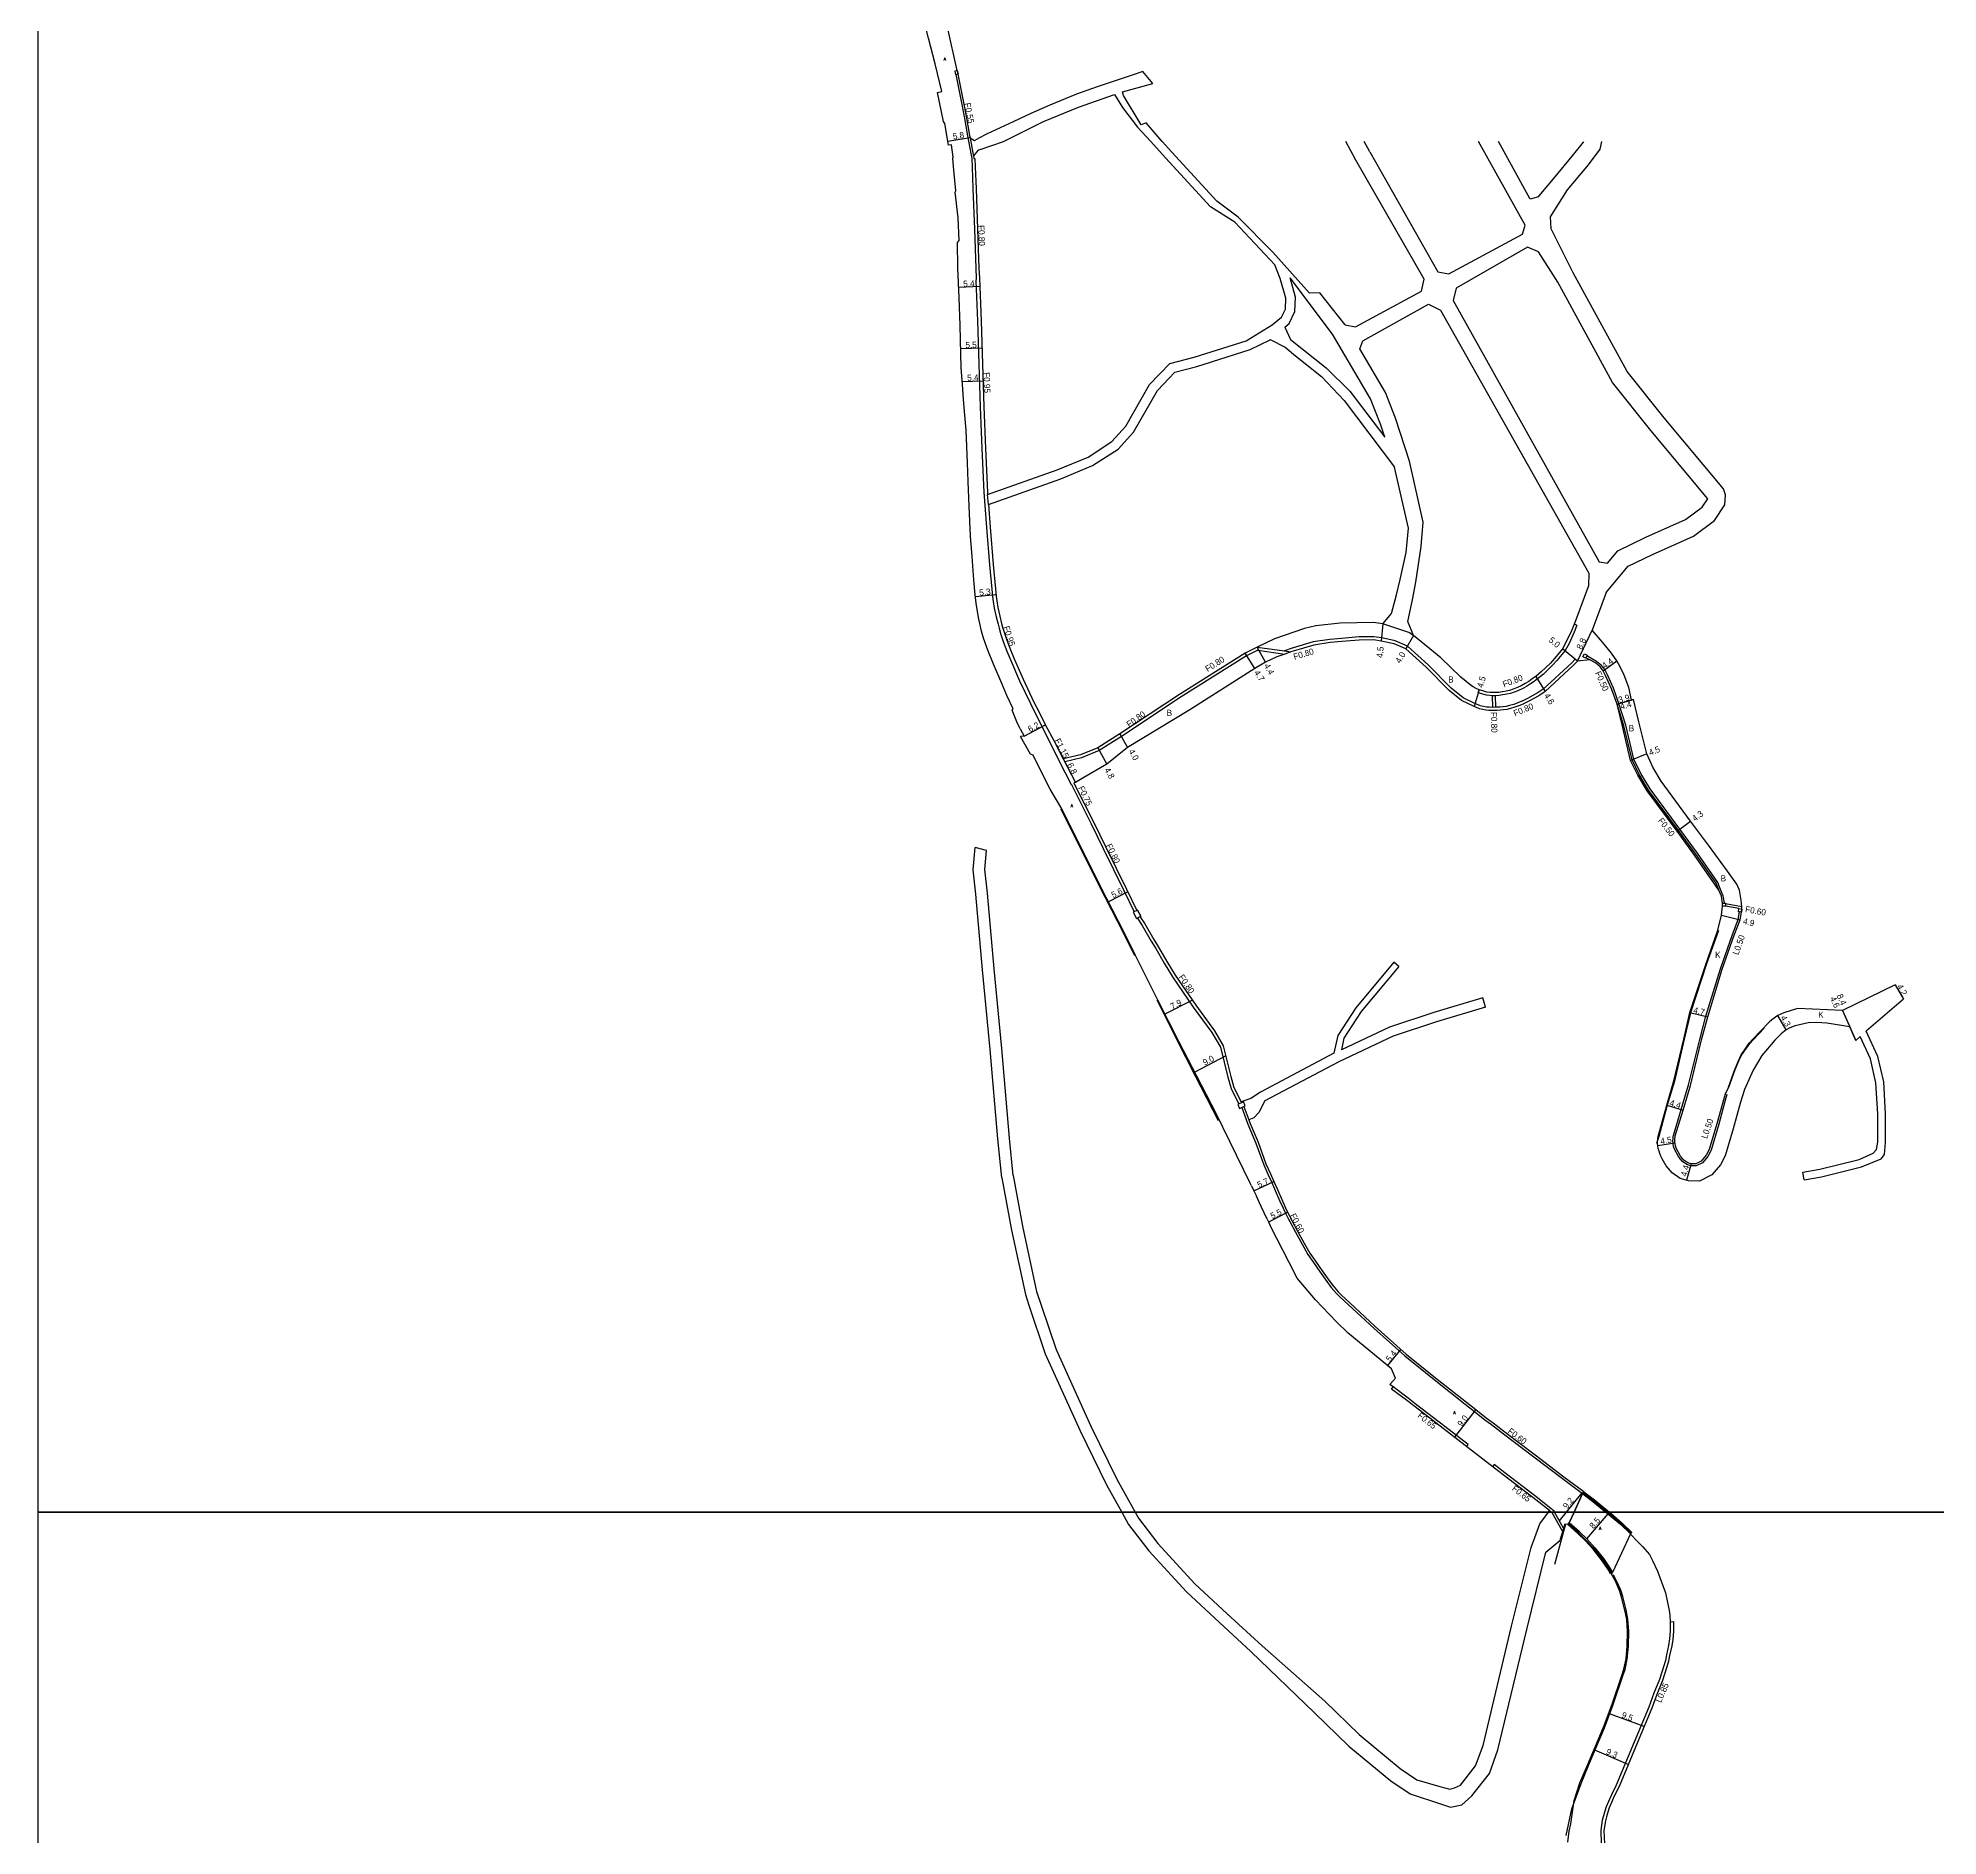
# Model space of a CAD drawing. Header units: metres. Extents: x -16001 to -12000, y -96000 to -93000.
# Drawn here: x -16000 to -15510.4, y -94283.5 to -93820.1 of the extents above; entities that cross this region are included whole.
import ezdxf

# ---------------------------------------------------------------- set-up
doc = ezdxf.new("R2010")
doc.units = ezdxf.units.M
doc.header["$LTSCALE"] = 2.5
for name, color, linetype in [('側溝・桝', 7, 'Continuous'), ('図郭', 7, 'Continuous'), ('幅員', 7, 'Continuous'), ('歩道・分離帯・安全施設', 7, 'Continuous'), ('舗装', 7, 'Continuous'), ('道路', 7, 'Continuous')]:
    doc.layers.add(name, color=color, linetype=linetype)
doc.styles.get("Standard").update_dxf_attribs({"font": ''})
doc.styles.add('YOKO_DECO', font='txt.shx', dxfattribs={"bigfont": 'extfont.shx'})
doc.styles.get('Standard').set_extended_font_data('@MS PGothic')

msp = doc.modelspace()

# ---------------------------------------------------------------- linework, layer by layer
at = {"layer": '側溝・桝'}
for points in [[(-15763.1, -93828.46), (-15763.71, -93828.58), (-15763.53, -93829.47), (-15762.92, -93829.35)], [(-15716.97, -94047), (-15715.83, -94046.41), (-15716.66, -94044.84), (-15717.82, -94045.4)], [(-15688.93, -94095.31), (-15689.37, -94094.31), (-15690.85, -94094.96), (-15690.41, -94095.96)]]:
    msp.add_lwpolyline(points, close=True, dxfattribs=at)
for points in [[(-15763.51, -93829.47), (-15762.15, -93836.39), (-15761.38, -93840.33), (-15760.45, -93845.29), (-15759.5, -93850.27), (-15759.34, -93851.16), (-15759.31, -93853.36), (-15759.07, -93858.9), (-15758.7, -93869.36), (-15758.32, -93879.42), (-15758.21, -93882.03), (-15758.29, -93882.69), (-15757.91, -93892.97), (-15757.53, -93904.14), (-15757.21, -93915.1), (-15756.76, -93925.91), (-15756.3, -93937.16), (-15755.58, -93946.26), (-15754.81, -93955.85), (-15754.24, -93962.15), (-15754.05, -93964.06), (-15753.9, -93965.28), (-15753.61, -93967.04), (-15753.1, -93969.28), (-15752.61, -93971.19), (-15752.36, -93972.22), (-15751.88, -93973.78), (-15751.27, -93975.64), (-15750.31, -93978.09), (-15749.33, -93980.5), (-15747.04, -93985.75), (-15744.22, -93991.64), (-15743.01, -93994.08)], [(-15759.81, -93845.77), (-15758.98, -93850.17), (-15758.93, -93850.44)], [(-15755.1, -93940.28), (-15755.3, -93937.7)], [(-15743.01, -93994.08), (-15739.27, -94001.61)], [(-15739.27, -94001.61), (-15736.87, -94006.43), (-15733.76, -94012.48), (-15733.69, -94012.44)], [(-15735.43, -94006.61), (-15732.69, -94011.93), (-15732.97, -94012.07)], [(-15733.69, -94012.44), (-15728.58, -94022.62)], [(-15728.58, -94022.62), (-15725.52, -94028.97), (-15720.21, -94039.8), (-15717.57, -94045.28)], [(-15716.74, -94046.88), (-15715.46, -94048.84)], [(-15715.46, -94048.84), (-15713.15, -94052.84), (-15711.98, -94054.79), (-15709.8, -94058.5), (-15707.61, -94062.07), (-15702.31, -94069.84), (-15697.51, -94076.43), (-15695.3, -94080.14), (-15693.39, -94087.92), (-15692.57, -94090.85), (-15690.58, -94094.84)], [(-15689.97, -94094.28), (-15689.85, -94094.52)], [(-15689.8, -94095.7), (-15688.24, -94100.04), (-15686.16, -94104.89), (-15684.11, -94110.51), (-15682.97, -94113.07)], [(-15689.26, -94095.46), (-15688.02, -94098.89)], [(-15682.97, -94113.07), (-15682.07, -94115.06), (-15681.18, -94117.13)], [(-15681.18, -94117.13), (-15680.05, -94119.71), (-15679.13, -94121.69)], [(-15679.13, -94121.69), (-15678.53, -94122.98), (-15677.76, -94124.5)], [(-15677.76, -94124.5), (-15677.45, -94125.13), (-15675.99, -94127.85), (-15673.85, -94131.75), (-15672.77, -94133.58), (-15671.31, -94135.7), (-15669.58, -94138.15), (-15667.87, -94140.56), (-15666.73, -94142.11), (-15665.38, -94143.65), (-15664.58, -94144.43), (-15661.17, -94147.64), (-15655.79, -94152.63), (-15647.8, -94159.78), (-15639.8, -94166.2), (-15632.27, -94172.19), (-15629.87, -94174.08), (-15627.19, -94176.22), (-15625.41, -94177.47), (-15622.34, -94179.86), (-15614.58, -94185.74), (-15607.15, -94191.39), (-15602.02, -94195.22)], [(-15631.84, -94183.14), (-15631.44, -94182.63), (-15637.48, -94177.99), (-15644.76, -94172.35), (-15646.96, -94170.68), (-15650.82, -94167.77)], [(-15609.2, -94200), (-15609.31, -94199.82), (-15610.12, -94199.1), (-15614.4, -94195.74), (-15622.01, -94189.87), (-15624.74, -94187.77), (-15625.13, -94188.28)], [(-15610.06, -94200), (-15610.51, -94199.61)], [(-15607.12, -94204.92), (-15609.83, -94200.2), (-15610.06, -94200)], [(-15606.88, -94204.12), (-15609.2, -94200)], [(-15579.4, -94228.28), (-15579.39, -94230.67), (-15579.55, -94232.72), (-15579.83, -94234.37), (-15580.38, -94236.79), (-15580.61, -94238.26), (-15581.06, -94239.65), (-15582.17, -94243.15), (-15583.59, -94246.73), (-15584.89, -94250.29), (-15588.69, -94259.28), (-15593.33, -94270.39), (-15594.57, -94272.9), (-15595.34, -94274.57), (-15595.89, -94275.97), (-15596.25, -94277.11), (-15596.63, -94278.33), (-15596.91, -94279.42), (-15597.3, -94282.04), (-15597.19, -94285.53)]]:
    msp.add_lwpolyline(points, dxfattribs=at)
at = {"layer": '側溝・桝', "flags": 128}
for points in [[(-15603.91, -93980.15), (-15604.85, -93981.2), (-15612.16, -93987.91), (-15613.42, -93988.76), (-15614.77, -93989.56), (-15616.15, -93990.3), (-15617.57, -93990.98), (-15617.62, -93991), (-15618.67, -93991.44), (-15619.72, -93991.82), (-15620.79, -93992.14), (-15621.66, -93992.35), (-15622.42, -93992.47), (-15623.2, -93992.54), (-15624.01, -93992.58), (-15624.36, -93992.59), (-15624.43, -93992.59), (-15625.23, -93992.6), (-15626.07, -93992.58), (-15626.71, -93992.52), (-15627.52, -93992.38), (-15628.33, -93992.17), (-15628.46, -93992.13), (-15629.58, -93991.66), (-15632.76, -93990.11), (-15635.85, -93987.63), (-15641.73, -93981.66), (-15647.13, -93976.79), (-15650.31, -93975.47), (-15653.74, -93974.72), (-15655.78, -93974.39), (-15659.55, -93974.46), (-15664.12, -93974.84), (-15667.09, -93975.08), (-15671.39, -93975.75), (-15676.79, -93977.35), (-15678.82, -93978.07)], [(-15603.43, -93971.45), (-15604.12, -93973.19), (-15605.47, -93976.11), (-15606.49, -93977.93), (-15608.6, -93980.51), (-15609.7, -93981.74), (-15612.09, -93984.07), (-15613.56, -93985.25), (-15614.49, -93985.92), (-15615.43, -93986.57), (-15616.41, -93987.18), (-15617.41, -93987.74), (-15618.45, -93988.25), (-15618.67, -93988.34), (-15619.6, -93988.7), (-15620.57, -93988.99), (-15621.54, -93989.22), (-15622.51, -93989.39), (-15622.63, -93989.41), (-15623.5, -93989.53), (-15624.4, -93989.59), (-15624.5, -93989.59), (-15625.3, -93989.59), (-15625.87, -93989.55), (-15626.77, -93989.43), (-15627.66, -93989.22), (-15628.52, -93988.96), (-15628.87, -93988.84)], [(-15603.43, -93971.45), (-15604.17, -93971.15)], [(-15685.7, -93977.87), (-15688.57, -93979.32), (-15705.42, -93989.9), (-15720.77, -94000.12), (-15726.56, -94003.74), (-15731.14, -94005.62)], [(-15685.83, -93977.05), (-15678.82, -93978.07), (-15677.12, -93978.31)], [(-15685.7, -93977.87), (-15678.74, -93978.89)], [(-15600.07, -93980.38), (-15601.11, -93979.79)], [(-15592.61, -93991.64), (-15594.05, -93987.62), (-15595.6, -93984.19), (-15596.28, -93982.87), (-15597.12, -93981.84), (-15598.4, -93980.75), (-15600.89, -93979.34)], [(-15603.29, -93980.66), (-15603.91, -93980.15)], [(-15628.87, -93988.84), (-15628.64, -93988.07)], [(-15625.3, -93989.59), (-15625.23, -93992.6)], [(-15624.5, -93989.59), (-15624.43, -93992.59)], [(-15567.59, -94037.95), (-15572.81, -94030.45), (-15577.3, -94024.31), (-15585.01, -94013.9), (-15587.41, -94009.88), (-15589.23, -94006.15), (-15591.34, -93997.33), (-15593.09, -93991.77)], [(-15567.15, -94037.71), (-15572.4, -94030.16), (-15576.91, -94024.01), (-15584.59, -94013.62), (-15586.97, -94009.64), (-15588.76, -94005.98), (-15590.86, -93997.19), (-15592.61, -93991.64)], [(-15731.14, -94005.62), (-15735.43, -94006.61)], [(-15566.88, -94039.73), (-15567.59, -94037.95)], [(-15566.41, -94039.56), (-15567.15, -94037.71)], [(-15565.42, -94043.07), (-15565.41, -94043.02), (-15565.73, -94041.15), (-15566.41, -94039.56)], [(-15560.97, -94044), (-15565.12, -94043.28)], [(-15578.29, -94106.45), (-15578.51, -94105.76), (-15578.65, -94105.07), (-15578.67, -94104.96), (-15578.71, -94104.35), (-15578.68, -94103.73), (-15578.61, -94103.13), (-15578.58, -94102.95), (-15576.57, -94096.24), (-15574.66, -94089.9), (-15571.79, -94078.17), (-15570.21, -94072.2), (-15566.48, -94059.95), (-15563.39, -94051.15), (-15561.87, -94047.25), (-15561.54, -94045.32)], [(-15561.71, -94044.48), (-15565.15, -94043.88)], [(-15565.27, -94092.33), (-15564.79, -94092.49), (-15565.05, -94093.27), (-15566.89, -94100.05)], [(-15566.89, -94100.05), (-15568.86, -94106.71), (-15569.7, -94108.33), (-15571.12, -94110), (-15572.68, -94110.8), (-15574.07, -94110.73), (-15575.1, -94110.44), (-15576.21, -94109.65), (-15577.16, -94108.53), (-15578.29, -94106.45)]]:
    msp.add_lwpolyline(points, dxfattribs=at)
for points in [[(-15601.16, -93979.9), (-15601.88, -93979.55), (-15601.52, -93978.83), (-15600.81, -93979.18), (-15600.89, -93979.34), (-15601.11, -93979.79)], [(-15565.95, -94043.85), (-15565.92, -94043.05), (-15565.42, -94043.07), (-15565.12, -94043.08), (-15565.12, -94043.28), (-15565.15, -94043.88)], [(-15561.84, -94045.27), (-15561.71, -94044.48), (-15560.92, -94044.61), (-15561.05, -94045.4), (-15561.54, -94045.32)]]:
    msp.add_lwpolyline(points, close=True, dxfattribs=at)
at = {"layer": '図郭'}
for points in [[(-16000, -94200), (-15200, -94200), (-15200, -93600), (-16000, -93600)], [(-16000, -94800), (-15200, -94800), (-15200, -94200), (-16000, -94200)]]:
    msp.add_lwpolyline(points, close=True, dxfattribs=at)
at = {"layer": '幅員'}
for points in [[(-15759.81, -93845.77), (-15765.55, -93846.72)], [(-15757.33, -93884.16), (-15762.74, -93884.36)], [(-15762.21, -93900.12), (-15756.72, -93899.93)], [(-15761.84, -93908.58), (-15756.45, -93908.43)], [(-15758.42, -93964.02), (-15753.14, -93963.49)], [(-15745.88, -94000), (-15740.41, -93997.09)], [(-15719.15, -94040.17), (-15724.18, -94042.72)], [(-15702.52, -94068.11), (-15709.59, -94071.65)], [(-15693.93, -94082.39), (-15701.91, -94086.59)], [(-15686.7, -94117.21), (-15681.53, -94114.82)], [(-15682.87, -94125.18), (-15677.98, -94122.73)], [(-15648.83, -94158.05), (-15652.25, -94162.22)], [(-15629.5, -94173.61), (-15634.97, -94180.73)], [(-15607.91, -94202.29), (-15602.17, -94195.1)], [(-15607.91, -94202.29), (-15602.17, -94195.1)], [(-15600.92, -94206.9), (-15595.35, -94200.47)], [(-15586.11, -94255.32), (-15595.02, -94252.04)], [(-15590.21, -94265.08), (-15598.81, -94261.42)]]:
    msp.add_lwpolyline(points, dxfattribs=at)
at = {"layer": '幅員', "flags": 128}
for points in [[(-15653.48, -93971.03), (-15653.89, -93975.51)], [(-15645.51, -93974.04), (-15647.56, -93977.48)], [(-15603.29, -93980.66), (-15599.47, -93972.74)], [(-15686.44, -93982.59), (-15688.96, -93978.62)], [(-15683.73, -93980.91), (-15685.83, -93977.05)], [(-15603.29, -93980.66), (-15607.15, -93977.48)], [(-15614.05, -93984.61), (-15611.66, -93988.54)], [(-15596.7, -93983.15), (-15593.12, -93980.59)], [(-15628.64, -93988.07), (-15629.91, -93992.39)], [(-15593.09, -93991.77), (-15588.86, -93990.56)], [(-15593.09, -93991.77), (-15589.34, -93990.7)], [(-15721.2, -93999.45), (-15719.23, -94002.93)], [(-15726.93, -94003.03), (-15724.59, -94007.22)], [(-15585.45, -94004.58), (-15589.61, -94006.29)], [(-15735.81, -94005.88), (-15732.69, -94011.93)], [(-15577.62, -94024.55), (-15574.18, -94021.97)], [(-15566.14, -94046.18), (-15561.39, -94047.39)], [(-15521.4, -94064.15), (-15519.32, -94067.8)], [(-15574.31, -94071.26), (-15569.73, -94072.33)], [(-15549.52, -94075.75), (-15551.65, -94072.02)], [(-15535.02, -94070.77), (-15533.13, -94074.96)], [(-15535.02, -94070.77), (-15531.58, -94078.43)], [(-15580.3, -94095.12), (-15576.09, -94096.38)], [(-15578.17, -94104.91), (-15582.62, -94105.6)], [(-15573.99, -94110.24), (-15575.19, -94114.47)]]:
    msp.add_lwpolyline(points, dxfattribs=at)
at = {"layer": '歩道・分離帯・安全施設'}
for points in [[(-15720.19, -94050.92), (-15726.53, -94038.53), (-15736.32, -94018.86)], [(-15717.32, -94056.65), (-15720.19, -94050.92)], [(-15695.78, -94099.19), (-15701.76, -94087.69), (-15706.72, -94077.84), (-15711.64, -94068.06)], [(-15595.45, -94200), (-15595.54, -94199.92), (-15598.64, -94197.44), (-15601.9, -94194.93)], [(-15589.58, -94205.31), (-15592.53, -94202.51), (-15595.45, -94200)], [(-15606.39, -94203.14), (-15609.21, -94213.56)], [(-15605.71, -94203.03), (-15603.07, -94205.34), (-15601.19, -94207.14), (-15599.07, -94209.44), (-15596.9, -94212.22), (-15595.34, -94214.53), (-15594.56, -94215.79)], [(-15606.19, -94283.34), (-15604.71, -94276.53), (-15602.38, -94269.93), (-15600.49, -94265.36), (-15596.32, -94255.59), (-15594.11, -94249.57), (-15591.59, -94242.2), (-15591.04, -94240.62), (-15590.48, -94237.94), (-15590.14, -94234.56), (-15590.04, -94230.79), (-15590.29, -94227.65), (-15590.74, -94225.2), (-15591.58, -94221.79), (-15592.13, -94220.14), (-15593.21, -94217.7), (-15593.97, -94216.21)]]:
    msp.add_lwpolyline(points, dxfattribs=at)
at = {"layer": '歩道・分離帯・安全施設', "flags": 128}
for points in [[(-15566.99, -94050.09), (-15570.02, -94058.71), (-15574.16, -94071.3), (-15575.78, -94078.12), (-15578.29, -94088.93), (-15580.16, -94095.16), (-15582.35, -94103.23), (-15582.94, -94105.04)], [(-15564.28, -94090.5), (-15562.63, -94085.96), (-15561.69, -94083.74), (-15561.02, -94082.24), (-15560.16, -94081.07), (-15558.89, -94079.21), (-15558, -94078.27), (-15555.16, -94075.32)]]:
    msp.add_lwpolyline(points, dxfattribs=at)
at = {"layer": '舗装', "flags": 128}
for points in [[(-15645.51, -93974.04), (-15646.76, -93973.26), (-15653.48, -93971.03)], [(-15566.14, -94046.18), (-15561.39, -94047.39)]]:
    msp.add_lwpolyline(points, dxfattribs=at)
at = {"layer": '舗装'}
for points in [[(-15602.02, -94195.22), (-15604.18, -94200)], [(-15604.18, -94200), (-15605.44, -94202.78)], [(-15589.65, -94205.65), (-15594.3, -94215.61)]]:
    msp.add_lwpolyline(points, dxfattribs=at)
at = {"layer": '道路'}
for points in [[(-15746.91, -93998.1), (-15747.8, -93996.33), (-15749, -93993.36), (-15748.73, -93992.98), (-15750.32, -93989.52), (-15751.65, -93986.48), (-15753.82, -93981.45), (-15755.26, -93977.87), (-15756.32, -93974.79), (-15756.86, -93972.96), (-15757.34, -93970.96), (-15757.65, -93969.46), (-15758.23, -93965.78), (-15758.47, -93963.57), (-15758.81, -93959.75), (-15759.27, -93953.73), (-15759.7, -93948.44), (-15760.07, -93940.72), (-15760.31, -93934.39), (-15760.46, -93929.58), (-15760.79, -93921.17), (-15761.43, -93914.34), (-15761.78, -93909.37), (-15762.09, -93905), (-15762.18, -93901.49), (-15762.33, -93894.12), (-15762.64, -93887.07), (-15762.93, -93879.33), (-15763.07, -93872.78), (-15762.66, -93872.23), (-15762.91, -93866.4), (-15763.69, -93859.82), (-15763.49, -93859.46), (-15764.11, -93853.2), (-15764.28, -93851.06), (-15764.18, -93850.82), (-15764.59, -93847.57), (-15765.39, -93847.69), (-15766.32, -93842.07), (-15766.63, -93841.62), (-15768.2, -93834.1), (-15767.13, -93833.85), (-15768.81, -93826.74), (-15770.55, -93820.08), (-15771.83, -93815.05)], [(-15766.58, -93813.84), (-15765.73, -93817.31), (-15763.19, -93828.47), (-15763.1, -93828.46), (-15762.92, -93829.35), (-15762.99, -93829.36), (-15761.62, -93836.29), (-15760.86, -93840.23), (-15759.93, -93845.19), (-15759.81, -93845.77)], [(-15759.81, -93845.77), (-15758.7, -93846.47), (-15757.74, -93846.01)], [(-15757.22, -93848.81), (-15757.79, -93849.07), (-15758.93, -93850.44), (-15758.81, -93851.11), (-15758.56, -93851.09), (-15758.52, -93853.34), (-15758.28, -93858.87), (-15757.91, -93869.33), (-15757.53, -93879.39), (-15757.42, -93881.99), (-15756.95, -93892.94), (-15756.58, -93904.11), (-15756.25, -93915.07), (-15755.8, -93925.87), (-15755.35, -93937.11), (-15755.3, -93937.7)], [(-15755.1, -93940.28), (-15754.63, -93946.19), (-15753.86, -93955.77), (-15753.28, -93962.06), (-15753.1, -93963.96), (-15752.95, -93965.15), (-15752.67, -93966.86), (-15752.17, -93969.06), (-15751.68, -93970.95), (-15751.44, -93971.97), (-15750.97, -93973.49), (-15750.37, -93975.31), (-15749.43, -93977.74), (-15748.45, -93980.12), (-15746.17, -93985.35), (-15743.36, -93991.22), (-15742.11, -93993.63)], [(-15742.11, -93993.63), (-15740.37, -93997.16), (-15738.26, -94001.11)], [(-15746.91, -93998.1), (-15745.88, -94000), (-15746.8, -94000.07)], [(-15739.21, -94013.68), (-15741.98, -94008.13), (-15743.52, -94004.95), (-15744.23, -94004.67), (-15746.82, -94000.07), (-15746.8, -94000.07)], [(-15738.26, -94001.11), (-15735.81, -94005.88)], [(-15720.03, -94050.84), (-15726.36, -94038.45), (-15736.17, -94018.75), (-15739.21, -94013.68)], [(-15732.97, -94012.07), (-15733.05, -94012.11), (-15727.93, -94022.3), (-15724.81, -94028.62), (-15719.5, -94039.45), (-15716.85, -94044.94), (-15716.66, -94044.84), (-15715.83, -94046.41), (-15716.03, -94046.51), (-15714.78, -94048.42)], [(-15732.69, -94011.93), (-15732.97, -94012.07)], [(-15714.78, -94048.42), (-15712.47, -94052.44), (-15711.29, -94054.38), (-15709.11, -94058.09), (-15706.94, -94061.63), (-15701.66, -94069.38), (-15696.84, -94075.99), (-15694.56, -94079.83), (-15692.62, -94087.72), (-15691.82, -94090.56), (-15689.97, -94094.28)], [(-15687.29, -94115.91), (-15687.61, -94115.22), (-15696.44, -94097.28), (-15701.36, -94087.64), (-15705.95, -94078.92), (-15711.39, -94068.06), (-15715.12, -94060.67), (-15717.15, -94056.58), (-15720.03, -94050.84)], [(-15687.51, -94093.45), (-15689.97, -94094.28)], [(-15685.4, -94097.06), (-15686.73, -94098.42), (-15688.02, -94098.89), (-15687.68, -94099.82), (-15685.6, -94104.67), (-15683.56, -94110.29), (-15682.42, -94112.83)], [(-15687.29, -94115.91), (-15686.7, -94117.21), (-15686.05, -94118.6)], [(-15682.42, -94112.83), (-15681.53, -94114.82), (-15680.63, -94116.9)], [(-15680.63, -94116.9), (-15679.5, -94119.47), (-15678.59, -94121.43)], [(-15683.22, -94124.55), (-15684.83, -94121.23), (-15686.05, -94118.6)], [(-15678.59, -94121.43), (-15677.99, -94122.72), (-15677.11, -94124.46)], [(-15683.22, -94124.55), (-15682.92, -94125.16), (-15682.54, -94125.94)], [(-15610.8, -94200), (-15610.51, -94199.61), (-15614.8, -94196.24), (-15622.41, -94190.38), (-15625.76, -94187.8), (-15637.87, -94178.5), (-15645.15, -94172.86), (-15647.35, -94171.19), (-15651.19, -94168.29), (-15650.81, -94167.75), (-15651.67, -94167.14), (-15650.19, -94165.47), (-15651.18, -94163.09), (-15662.42, -94153.89), (-15665.42, -94151.01), (-15670.84, -94145.3), (-15675.49, -94139.71), (-15677.57, -94135.69), (-15680.8, -94129.52), (-15682.54, -94125.94)], [(-15677.23, -94124.24), (-15676.92, -94124.85), (-15675.47, -94127.57), (-15673.33, -94131.45), (-15672.27, -94133.26), (-15670.83, -94135.36), (-15669.1, -94137.81), (-15667.39, -94140.21), (-15666.27, -94141.73), (-15664.95, -94143.24), (-15664.17, -94144), (-15660.76, -94147.2), (-15655.39, -94152.19), (-15647.41, -94159.32), (-15639.43, -94165.73), (-15631.9, -94171.72), (-15629.5, -94173.61), (-15626.83, -94175.74), (-15625.06, -94176.99), (-15621.97, -94179.39), (-15614.22, -94185.27), (-15606.8, -94190.92), (-15601.66, -94194.74), (-15602.02, -94195.22), (-15599.3, -94197.31), (-15595.96, -94200)], [(-15604.18, -94200), (-15602.02, -94195.22), (-15599.3, -94197.31), (-15595.96, -94200)], [(-15595.96, -94200), (-15599.3, -94197.31), (-15602.02, -94195.22), (-15601.67, -94194.76), (-15598.94, -94196.86), (-15595.05, -94200)], [(-15613.01, -94203.05), (-15610.8, -94200)], [(-15589.65, -94205.65), (-15594.3, -94215.61), (-15595.07, -94214.28), (-15596.63, -94211.98), (-15598.81, -94209.2), (-15600.92, -94206.9), (-15602.81, -94205.09), (-15605.44, -94202.78), (-15604.18, -94200)], [(-15595.96, -94200), (-15595.09, -94200.7), (-15592.15, -94203.25), (-15589.65, -94205.65), (-15589.59, -94205.7), (-15587.8, -94207.57), (-15586.52, -94208.91), (-15584.77, -94210.91), (-15583.94, -94212.49), (-15582.71, -94215.21), (-15580.59, -94220.81), (-15579.65, -94225.35), (-15579.52, -94226.6), (-15579.4, -94228.28), (-15578.57, -94228.25), (-15578.55, -94230.7), (-15578.72, -94232.83), (-15579.01, -94234.53), (-15579.56, -94236.95), (-15579.8, -94238.46), (-15580.27, -94239.91), (-15581.39, -94243.43), (-15582.81, -94247.03), (-15584.12, -94250.59), (-15587.92, -94259.6), (-15592.57, -94270.73), (-15593.82, -94273.26), (-15594.57, -94274.9), (-15595.1, -94276.25), (-15595.46, -94277.36), (-15595.83, -94278.55), (-15596.09, -94279.59), (-15596.47, -94282.09), (-15596.36, -94285.51)], [(-15589.65, -94205.65), (-15592.15, -94203.25), (-15595.09, -94200.7), (-15595.96, -94200)], [(-15595.96, -94200), (-15595.09, -94200.7), (-15592.15, -94203.25), (-15589.65, -94205.65)], [(-15595.05, -94200), (-15594.73, -94200.26), (-15591.76, -94202.83), (-15589.26, -94205.24), (-15589.65, -94205.65)], [(-15693.54, -94226.26), (-15684.51, -94234.47), (-15668.39, -94248.77), (-15659.51, -94257.38), (-15648.98, -94266.11), (-15644.67, -94269.02), (-15638.77, -94270.76), (-15636.2, -94271.46), (-15635.01, -94271.05), (-15633.42, -94270.4), (-15629.55, -94265.45), (-15627.62, -94260.16), (-15620.26, -94229.39), (-15615.25, -94209.13), (-15613.01, -94203.05)], [(-15604.16, -94274.31), (-15602.66, -94269.78), (-15600.75, -94265.26), (-15596.63, -94255.45), (-15594.35, -94249.49), (-15591.89, -94242.13), (-15591.35, -94240.48), (-15590.78, -94237.86), (-15590.52, -94234.61), (-15590.42, -94230.71), (-15590.59, -94227.69), (-15591.09, -94225.26), (-15591.93, -94221.94), (-15592.46, -94220.23), (-15593.49, -94217.79), (-15594.65, -94215.81), (-15594.3, -94215.61), (-15595.07, -94214.28), (-15596.63, -94211.98), (-15598.81, -94209.2), (-15600.92, -94206.9), (-15602.81, -94205.09), (-15605.44, -94202.78), (-15605.82, -94203.21), (-15606.58, -94203.1), (-15607.84, -94207.32)], [(-15695.58, -94228.46), (-15687.5, -94235.92), (-15671.04, -94251.78), (-15662.18, -94260.36), (-15651.39, -94269.31), (-15646.45, -94272.65), (-15638.6, -94275.23), (-15636.03, -94276.1), (-15633.11, -94275.51), (-15630.48, -94273.14), (-15626, -94267.41), (-15623.78, -94261.32), (-15616.36, -94230.28), (-15611.43, -94210.34), (-15607.84, -94207.32)], [(-15605.75, -94285.12), (-15605.4, -94282.29), (-15605.05, -94280.39), (-15604.16, -94274.31)]]:
    msp.add_lwpolyline(points, dxfattribs=at)
at = {"layer": '道路', "flags": 128}
for points in [[(-15715.33, -93828.71), (-15717.78, -93829.6), (-15727.05, -93832.7), (-15732.36, -93834.54), (-15739.26, -93837.42), (-15744.2, -93839.56), (-15748.67, -93841.71), (-15755.39, -93844.78), (-15757.74, -93846.01)], [(-15710.28, -93846.72), (-15714.44, -93841.92), (-15715.77, -93842.48), (-15720.26, -93834.89), (-15720.53, -93833.98), (-15712.69, -93831.76)], [(-15712.69, -93831.76), (-15715.33, -93828.71)], [(-15751.21, -93846.72), (-15740.91, -93841.62), (-15731.85, -93837.86), (-15722.56, -93834.66), (-15720.52, -93837.96), (-15716.68, -93843.06), (-15713.24, -93846.72)], [(-15757.22, -93848.81), (-15751.21, -93846.72)], [(-15697.85, -93863.63), (-15709.48, -93850.99), (-15713.24, -93846.72)], [(-15696.19, -93862.15), (-15707.82, -93849.51), (-15710.28, -93846.72)], [(-15660.38, -93851.57), (-15663.02, -93846.72)], [(-15656.83, -93849.38), (-15658.28, -93846.72)], [(-15616.8, -93868.31), (-15628.81, -93846.72)], [(-15613.3, -93861.03), (-15615.45, -93861.58), (-15623.66, -93846.72)], [(-15613.3, -93861.03), (-15613.18, -93860.78), (-15609.48, -93856.35), (-15604.2, -93850.01), (-15601.71, -93846.96), (-15601.65, -93846.72)], [(-15595.94, -93963), (-15590.24, -93956.24), (-15583.99, -93953.17), (-15573.42, -93948.44), (-15567.99, -93944.46), (-15565.3, -93940.42), (-15565.11, -93937.79), (-15565.7, -93936.31), (-15580.97, -93918), (-15590.53, -93906.02), (-15604.41, -93880.6), (-15610.08, -93869.24), (-15610.24, -93866.16), (-15605.88, -93859.23), (-15600.48, -93852.74), (-15597.49, -93848.73), (-15596.98, -93846.72)], [(-15663.15, -93894.01), (-15660.5, -93894.48), (-15643.48, -93885.3), (-15642.84, -93882.2), (-15660.38, -93851.57)], [(-15656.83, -93849.38), (-15639.32, -93880.32), (-15636.45, -93880.85), (-15617.49, -93870.61), (-15616.8, -93868.31)], [(-15681.84, -93875.31), (-15690.75, -93866.25), (-15696.19, -93862.15)], [(-15681.25, -93878.56), (-15691.57, -93867.56), (-15697.85, -93863.63)], [(-15663.15, -93894.01), (-15669.71, -93885.73), (-15672.38, -93885.84), (-15681.84, -93875.31)], [(-15613.36, -93875.16), (-15616.18, -93874.02), (-15634.56, -93884.59), (-15635.32, -93887.7)], [(-15595.6, -93955.46), (-15592.93, -93952.28), (-15585.66, -93948.71), (-15575.49, -93944.16), (-15571.2, -93941.02), (-15569.74, -93938.82), (-15584.39, -93921.23), (-15594.25, -93908.86), (-15608.38, -93882.99), (-15613.36, -93875.16)], [(-15755.3, -93937.7), (-15737.38, -93931.39), (-15729.42, -93928.07), (-15723.3, -93924.09), (-15719.69, -93920.15), (-15713.56, -93909.42), (-15708.38, -93903.96), (-15702.09, -93902.33), (-15688.65, -93898.09), (-15681.99, -93894.02), (-15679.59, -93892.04), (-15678.57, -93889.93), (-15678.45, -93887.17), (-15679.9, -93882.1), (-15681.25, -93878.56)], [(-15678.73, -93894.57), (-15677.58, -93893.62), (-15676.1, -93890.55), (-15675.93, -93886.88), (-15677.36, -93881.9)], [(-15652.96, -93922.95), (-15654.04, -93919.63), (-15656.65, -93913.04), (-15666.4, -93896.37), (-15677.36, -93881.9)], [(-15659.37, -93900.2), (-15658.62, -93898.11), (-15641.71, -93888.71), (-15638.56, -93890.18)], [(-15638.56, -93890.18), (-15600.36, -93957.99), (-15600.43, -93961.3)], [(-15635.32, -93887.7), (-15597.69, -93955.09), (-15595.6, -93955.46)], [(-15678.73, -93894.57), (-15677.23, -93897.81), (-15668.06, -93905.12), (-15661.93, -93911.07), (-15652.96, -93922.95)], [(-15755.1, -93940.28), (-15736.47, -93933.73), (-15728.24, -93930.29), (-15721.67, -93926.01), (-15717.66, -93921.63), (-15711.54, -93910.92), (-15707.06, -93906.2), (-15701.4, -93904.73), (-15687.6, -93900.38), (-15682.62, -93897.95), (-15682.45, -93897.79)], [(-15682.45, -93897.79), (-15678.66, -93899.72), (-15675.98, -93902), (-15669.26, -93907.35), (-15663.4, -93913.52), (-15650.44, -93930.69)], [(-15644.97, -93960.34), (-15643.61, -93951.13), (-15643.02, -93944.83), (-15646.57, -93929.1), (-15650.17, -93918.05), (-15652.79, -93911.46), (-15659.37, -93900.2)], [(-15648.97, -93959.64), (-15647.48, -93952.71), (-15646.88, -93946.41), (-15650.44, -93930.69)], [(-15653.48, -93971.03), (-15651.25, -93968.44), (-15649.91, -93963.63), (-15648.97, -93959.64)], [(-15645.51, -93974.04), (-15647, -93970.43), (-15645.78, -93964.84), (-15644.97, -93960.34)], [(-15600.43, -93961.3), (-15603.81, -93970.26), (-15604.17, -93971.15)], [(-15595.94, -93963), (-15599.47, -93972.74)], [(-15603.29, -93980.66), (-15604.28, -93981.76), (-15611.66, -93988.54), (-15613, -93989.43), (-15614.37, -93990.26), (-15615.79, -93991.02), (-15617.23, -93991.71), (-15617.3, -93991.74), (-15618.38, -93992.19), (-15619.47, -93992.58), (-15620.59, -93992.91), (-15621.5, -93993.13), (-15622.32, -93993.26), (-15623.15, -93993.34), (-15623.98, -93993.38), (-15624.34, -93993.39), (-15625.23, -93993.41), (-15626.12, -93993.38), (-15626.81, -93993.31), (-15627.69, -93993.16), (-15628.55, -93992.94), (-15628.73, -93992.88), (-15629.91, -93992.39), (-15633.19, -93990.79), (-15636.39, -93988.23), (-15642.28, -93982.24), (-15647.56, -93977.48), (-15650.55, -93976.24), (-15653.89, -93975.51), (-15655.84, -93975.19), (-15659.51, -93975.26), (-15664.06, -93975.64), (-15666.99, -93975.87), (-15671.21, -93976.54), (-15676.55, -93978.11), (-15677.12, -93978.31), (-15678.74, -93978.89), (-15680.79, -93979.61), (-15683.73, -93980.91), (-15686.44, -93982.59), (-15703.2, -93993.23), (-15719.23, -94002.93), (-15724.59, -94007.22), (-15730.48, -94010.66), (-15732.69, -94011.93)], [(-15653.48, -93971.03), (-15655.85, -93970.71), (-15664.49, -93970.86), (-15670.72, -93971.61), (-15673.61, -93972.29), (-15681.34, -93974.93), (-15685.83, -93977.05), (-15688.96, -93978.62), (-15705.86, -93989.24), (-15721.2, -93999.45), (-15726.93, -94003.03), (-15731.38, -94004.85)], [(-15604.17, -93971.15), (-15604.86, -93972.87), (-15606.19, -93975.75), (-15607.15, -93977.48), (-15609.21, -93979.99), (-15610.28, -93981.19), (-15612.62, -93983.47), (-15614.05, -93984.61), (-15614.95, -93985.27), (-15615.87, -93985.9), (-15616.81, -93986.49), (-15617.78, -93987.03), (-15618.78, -93987.52), (-15618.97, -93987.6), (-15619.86, -93987.94), (-15620.77, -93988.22), (-15621.7, -93988.43), (-15622.64, -93988.61), (-15622.74, -93988.62), (-15623.58, -93988.73), (-15624.42, -93988.79), (-15625.27, -93988.79), (-15625.79, -93988.76), (-15626.63, -93988.64), (-15627.46, -93988.45), (-15628.27, -93988.2), (-15628.64, -93988.07), (-15629.42, -93987.74), (-15630.16, -93987.34), (-15630.6, -93987.07), (-15633.31, -93984.78), (-15638.52, -93979.8), (-15645.51, -93974.04)], [(-15577.83, -94106.25), (-15578.03, -94105.63), (-15578.16, -94104.99), (-15578.17, -94104.91), (-15578.21, -94104.34), (-15578.18, -94103.77), (-15578.11, -94103.2), (-15578.09, -94103.06), (-15576.09, -94096.38), (-15574.18, -94090.03), (-15571.31, -94078.29), (-15569.73, -94072.33), (-15566.01, -94060.11), (-15562.92, -94051.32), (-15561.39, -94047.39), (-15561.05, -94045.4), (-15560.92, -94044.61), (-15560.97, -94044), (-15561.12, -94042.28), (-15561.58, -94039.75), (-15562.19, -94038.21), (-15564.63, -94034.81), (-15569.55, -94028.12), (-15574.18, -94021.97), (-15581.7, -94011.64), (-15583.87, -94008.01), (-15585.45, -94004.58), (-15587.47, -93996.3), (-15588.86, -93990.56), (-15589.34, -93990.7), (-15590.09, -93987.44), (-15591.25, -93984.26), (-15592.28, -93982.14), (-15593.12, -93980.59), (-15594.52, -93978.6), (-15596.83, -93975.83), (-15599.47, -93972.74)], [(-15600.07, -93980.38), (-15603.29, -93980.66)], [(-15581.43, -94108.98), (-15581.45, -94108.95), (-15581.78, -94108.3), (-15582.05, -94107.63), (-15582.28, -94106.98), (-15582.47, -94106.32), (-15582.61, -94105.65), (-15582.62, -94105.6), (-15582.67, -94104.99), (-15582.66, -94104.51), (-15582.59, -94103.78), (-15582.49, -94103.19), (-15580.3, -94095.12), (-15578.43, -94088.89), (-15575.93, -94078.09), (-15574.31, -94071.26), (-15570.16, -94058.66), (-15567.13, -94050.04), (-15566.14, -94046.18), (-15565.95, -94043.85), (-15565.92, -94043.05), (-15566.22, -94041.29), (-15566.88, -94039.73), (-15568.42, -94037.46), (-15573.14, -94030.68), (-15577.62, -94024.55), (-15585.34, -94014.13), (-15587.76, -94010.07), (-15589.61, -94006.29), (-15591.73, -93997.42), (-15593.09, -93991.77), (-15594.51, -93987.8), (-15596.05, -93984.41), (-15596.7, -93983.15), (-15597.48, -93982.19), (-15598.69, -93981.16), (-15600.07, -93980.38)], [(-15731.38, -94004.85), (-15735.81, -94005.88)], [(-15751.63, -94113.82), (-15752.66, -94103.82), (-15754.6, -94080.81), (-15756.63, -94060.24), (-15758.29, -94040.74), (-15758.98, -94034.44), (-15758.54, -94028.75)], [(-15755.58, -94029.47), (-15758.54, -94028.75)], [(-15748.67, -94113.28), (-15749.67, -94103.63), (-15751.61, -94080.55), (-15753.64, -94059.99), (-15755.31, -94040.45), (-15755.97, -94034.39), (-15755.58, -94029.47)], [(-15650.63, -94058.26), (-15660.4, -94070.01), (-15665.07, -94077.19), (-15666.04, -94081.76)], [(-15649.31, -94059.35), (-15650.63, -94058.26)], [(-15649.31, -94059.35), (-15659.02, -94071.03), (-15663.46, -94077.86), (-15664.09, -94080.84)], [(-15627.69, -94067.46), (-15640.35, -94071.24), (-15651.73, -94075.04), (-15664.09, -94080.84)], [(-15626.97, -94069.85), (-15627.69, -94067.46)], [(-15521.4, -94064.15), (-15535.02, -94070.77)], [(-15519.32, -94067.8), (-15528.94, -94076.06)], [(-15521.4, -94064.15), (-15519.32, -94067.8)], [(-15626.97, -94069.85), (-15639.6, -94073.62), (-15650.8, -94077.37), (-15664.8, -94083.94), (-15683.82, -94094.01), (-15685.4, -94097.06)], [(-15535.02, -94070.77), (-15546.6, -94070.21), (-15550.11, -94071.3), (-15551.65, -94072.02), (-15553.2, -94073.12), (-15553.91, -94073.76)], [(-15564.42, -94090.45), (-15562.77, -94085.91), (-15561.83, -94083.68), (-15561.15, -94082.17), (-15560.28, -94080.98), (-15559.01, -94079.12), (-15558.11, -94078.16), (-15553.91, -94073.76)], [(-15533.13, -94074.96), (-15539.06, -94074.03), (-15541.63, -94073.85), (-15543.89, -94073.93), (-15547.21, -94074.68), (-15548.59, -94075.22), (-15549.52, -94075.75), (-15550.79, -94076.74), (-15552.43, -94078.41), (-15555.78, -94082.29), (-15558.05, -94086.15), (-15560.22, -94091.1), (-15561.31, -94094.39), (-15563.17, -94101.21)], [(-15545.25, -94112.43), (-15540.84, -94111.61), (-15530.72, -94109.13), (-15527.12, -94107.53), (-15526.26, -94106.55), (-15525.92, -94104.67), (-15525.88, -94097.4), (-15526.38, -94089.39), (-15527.76, -94083.21), (-15530.49, -94077.45)], [(-15544.89, -94114.39), (-15540.42, -94113.57), (-15530.1, -94111.04), (-15525.03, -94108.97), (-15524.21, -94107.85), (-15523.92, -94104.77), (-15523.88, -94097.34), (-15524.39, -94089.1), (-15525.86, -94082.56), (-15528.94, -94076.06)], [(-15530.49, -94077.45), (-15531.58, -94078.43), (-15533.13, -94074.96)], [(-15666.04, -94081.76), (-15685.01, -94091.81), (-15687.51, -94093.45)], [(-15564.42, -94090.45), (-15565.27, -94092.33), (-15565.53, -94093.12), (-15567.38, -94099.92)], [(-15563.17, -94101.21), (-15565.23, -94108.17), (-15566.44, -94110.52), (-15568.66, -94113.12), (-15571.82, -94114.74), (-15574.7, -94114.61), (-15576.82, -94114.01), (-15578.86, -94112.54), (-15580.4, -94110.75), (-15581.43, -94108.98)], [(-15567.38, -94099.92), (-15569.33, -94106.52), (-15570.12, -94108.05), (-15571.44, -94109.6), (-15572.79, -94110.29), (-15573.99, -94110.24), (-15574.88, -94109.99), (-15575.87, -94109.28), (-15576.75, -94108.24), (-15577.83, -94106.25)], [(-15751.63, -94113.82), (-15749.15, -94127.33), (-15745.57, -94143.94), (-15744.64, -94146.71)], [(-15748.67, -94113.28), (-15746.21, -94126.75), (-15742.67, -94143.14), (-15741.48, -94146.71)], [(-15544.89, -94114.39), (-15545.25, -94112.43)], [(-15744.64, -94146.71), (-15740.45, -94159.22), (-15731.43, -94179.11), (-15724.7, -94192.97), (-15720.75, -94200)], [(-15741.48, -94146.71), (-15737.66, -94158.12), (-15728.7, -94177.86), (-15722.04, -94191.57), (-15717.31, -94200)], [(-15720.75, -94200), (-15718.95, -94203.2), (-15713.71, -94210.04), (-15704.07, -94220.61), (-15695.58, -94228.46)], [(-15717.31, -94200), (-15716.44, -94201.54), (-15711.41, -94208.11), (-15701.94, -94218.49), (-15693.54, -94226.26)]]:
    msp.add_lwpolyline(points, dxfattribs=at)
at = {"layer": '道路'}
msp.add_lwpolyline([(-15594.8, -94215.9), (-15595.56, -94214.59), (-15597.1, -94212.32), (-15599.25, -94209.57), (-15601.33, -94207.3), (-15603.2, -94205.52), (-15605.82, -94203.21), (-15605.44, -94202.78), (-15602.81, -94205.09), (-15600.92, -94206.9), (-15598.81, -94209.2), (-15596.63, -94211.98), (-15595.07, -94214.28), (-15594.3, -94215.61)], close=True, dxfattribs=at)

# ---------------------------------------------------------------- texts
at = {"layer": '側溝・桝'}
for s, rotation, p in [('F0.55', 281, (-15761.31, -93836.94)), ('F0.80', 272, (-15757.73, -93868.33)), ('F0.95', 272, (-15756.36, -93906.24)), ('F0.95', 287.6758, (-15751.28, -93971.92)), ('F0.80', 32.1276, (-15698.59, -93983.53)), ('F0.80', 16.4652, (-15676.22, -93980.37)), ('F0.80', 20.9112, (-15622.21, -93987.47)), ('F0.50', 294.3892, (-15598.83, -93983.72)), ('F0.80', 35.5489, (-15718.8, -93997.82)), ('F0.80', 271.3269, (-15625.63, -93993.8)), ('F0.80', 22.6334, (-15619.39, -93994.96)), ('F1.15', 297, (-15738.09, -94001.1)), ('F0.75', 296, (-15732.02, -94013.37)), ('F0.50', 307.8344, (-15582.63, -94021.84)), ('F0.80', 296, (-15724.86, -94028.2)), ('F0.60', 350.1593, (-15560.17, -94045.38)), ('L0.50', 70.6371, (-15561.84, -94056.55)), ('F0.80', 304, (-15706.16, -94062.12)), ('L0.50', 70.9659, (-15569.92, -94103.91)), ('F0.60', 296.7044, (-15677.42, -94123.54)), ('F0.65', 322, (-15644.65, -94175.43)), ('F0.60', 323, (-15621.44, -94179.48)), ('F0.65', 322, (-15620.32, -94194.22)), ('L0.85', 66.3551, (-15581.78, -94249.27))]:
    msp.add_text(s, height=1.6, rotation=rotation, dxfattribs=at).set_placement(p)
at = {"layer": '幅員'}
for s, rotation, p in [('5.8', 9, (-15764.12, -93846.27)), ('5.4', 2, (-15761.54, -93884.24)), ('5.5', 2, (-15760.98, -93900.03)), ('5.4', 2, (-15760.52, -93908.46)), ('5.3', 6, (-15757.35, -93963.83)), ('5.0', 320.5021, (-15610.85, -93975.53)), ('8.8', 64.2309, (-15602.21, -93977.85)), ('4.5', 84.7571, (-15653.49, -93979.91)), ('4.0', 59.1463, (-15648.98, -93981.41)), ('4.4', 35.5722, (-15596.27, -93982.72)), ('4.7', 302.4044, (-15686.72, -93983.65)), ('4.4', 298.6223, (-15684.14, -93981.82)), ('4.5', 73.7092, (-15627.69, -93987.67)), ('4.6', 301.2841, (-15611.98, -93989.56)), ('3.9', 15.9214, (-15592.5, -93991.51)), ('4.4', 15.9214, (-15592.04, -93993.22)), ('6.2', 28, (-15744.38, -93999.06)), ('4.0', 299.5032, (-15719.04, -94003.93)), ('4.5', 22.2677, (-15584.54, -94005.08)), ('6.8', 297.239, (-15734.89, -94007.44)), ('4.8', 299.1479, (-15725.27, -94008.67)), ('4.3', 36.8533, (-15573.02, -94022.1)), ('5.6', 26.9185, (-15722.92, -94041.8)), ('4.9', 345.6842, (-15560.76, -94048.37)), ('7.9', 27, (-15707.7, -94070.51)), ('4.6', 294.1576, (-15538.26, -94067.58)), ('8.4', 294.1576, (-15536.55, -94066.91)), ('4.2', 299.8223, (-15521.07, -94064.54)), ('4.7', 346.8354, (-15573.55, -94071.34)), ('4.3', 299.7243, (-15551.05, -94072.56)), ('9.0', 28, (-15699.31, -94084.97)), ('4.4', 343.3254, (-15579.7, -94095.2)), ('4.5', 8.7609, (-15581.8, -94105.22)), ('4.4', 74.1907, (-15575.21, -94113.64)), ('5.7', 25, (-15685.36, -94116.5)), ('5.5', 27, (-15681.91, -94124.54)), ('5.4', 51, (-15651.59, -94161.4)), ('9.0', 52, (-15633.12, -94178.11)), ('9.2', 51, (-15605.96, -94199.33)), ('8.5', 49, (-15599.18, -94204.45)), ('9.5', 340, (-15592.08, -94252.96)), ('9.3', 337, (-15596.07, -94262.36))]:
    msp.add_text(s, height=1.6, rotation=rotation, dxfattribs=at).set_placement(p)
at = {"layer": '舗装', "style": 'YOKO_DECO'}
for p in [(-15766.59, -93825.84, 271.02), (-15733.85, -94018.29, 267.46), (-15635.3, -94174.79, 266.46), (-15597.71, -94204.59, 266.29)]:
    msp.add_text('A', height=0.75, dxfattribs=at).set_placement(p)
at = {"layer": '舗装'}
for s, p in [('B', (-15636.61, -93986.21)), ('B', (-15709.14, -93994.81)), ('B', (-15590.09, -93998.76)), ('B', (-15566.4, -94037.46)), ('K', (-15567.82, -94057.18)), ('K', (-15541.25, -94072.62))]:
    msp.add_text(s, height=1.6, dxfattribs=at).set_placement(p)

doc.saveas('drawing.dxf')
